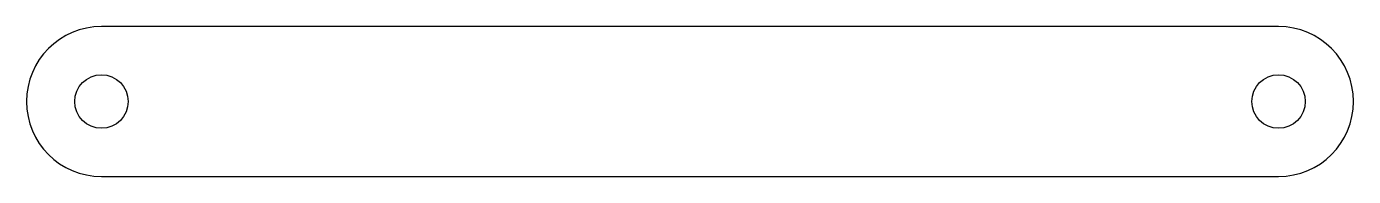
# Model space of a CAD drawing. Header units: millimetres. Extents: x -78 to 46, y 255 to 269.
import ezdxf

# ---------------------------------------------------------------- set-up
doc = ezdxf.new("R2010")
doc.units = ezdxf.units.MM

msp = doc.modelspace()

# ---------------------------------------------------------------- linework, layer by layer
at = {"color": 7, "linetype": 'Continuous', "lineweight": 25}
for p, q in [((39.04, 269.15), (-70.96, 269.15)), ((-70.96, 255.15), (39.04, 255.15))]:
    msp.add_line(p, q, dxfattribs=at)
for centre in [(-70.96, 262.15), (39.04, 262.15)]:
    msp.add_circle(centre, 2.5, dxfattribs=at)
for centre, start, end in [((-70.96, 262.15), 90, 270), ((39.04, 262.15), 270, 90)]:
    msp.add_arc(centre, 7, start, end, dxfattribs=at)

doc.saveas('drawing.dxf')
